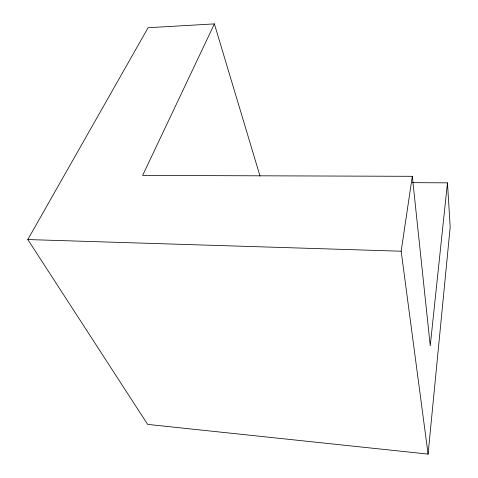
<?xml version="1.0" encoding="UTF-8"?>
<svg xmlns="http://www.w3.org/2000/svg" width="478" height="478" viewBox="0 0 478 478"><rect width="100%" height="100%" fill="white"/><g stroke="black" fill="none" stroke-linecap="round" stroke-linejoin="round"><path stroke-width="0.72" d="M260.026 176.083L214.383 23.9L148.102 27.718L27.808 239.55L147.654 424.398L428.091 454.1L450.192 227.08L447.468 182.847L412.412 182.65M447.468 182.847L430.248 345.749L412.311 176.31L142.641 175.42L214.383 23.9M428.091 454.1L401.161 251.219L412.311 176.31M27.808 239.55L401.161 251.219"/></g></svg>
